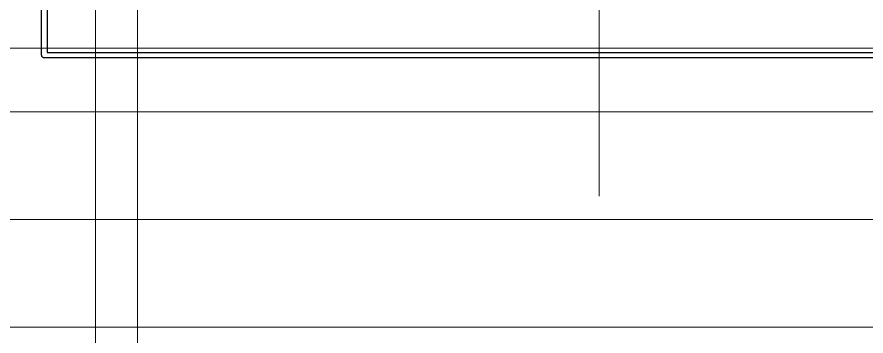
# Model space of a CAD drawing. Header units: millimetres. Extents: x 24 to 200, y 24 to 188.
# Drawn here: x 49.16 to 72.84, y 42.1 to 50.99 of the extents above; entities that cross this region are included whole.
import ezdxf

# ---------------------------------------------------------------- set-up
doc = ezdxf.new("R2010")
doc.units = ezdxf.units.MM
for name, color, linetype in [('0_底面', 51, 'Continuous'), ('1_PCB下', 5, 'Continuous'), ('2_Plate下', 3, 'Continuous'), ('3_SwitchPlate', 6, 'Continuous'), ('4_天板下', 40, 'Continuous'), ('5_左天板', 1, 'Continuous'), ('6_右天板', 230, 'Continuous'), ('7_PCBサンプル', 7, 'Continuous')]:
    doc.layers.add(name, color=color, linetype=linetype)
doc.layers.add('補助線', color=4, linetype='Continuous', lineweight=5, transparency=0.5)

# ---------------------------------------------------------------- blocks, each defined once
blk = doc.blocks.new('hhskb2-Edge.Cuts')
at = {"layer": '7_PCBサンプル'}
for p, q in [((36.825, -136.7), (36.825, -21.2)), ((36.975, -21.2), (36.975, -136.625)), ((36.975, -136.625), (156.025, -136.625)), ((36.8261, -136.706), (36.825, -136.7)), ((36.8261, -136.713), (36.8261, -136.706)), ((36.8284, -136.719), (36.8261, -136.713)), ((36.8295, -136.726), (36.8284, -136.719)), ((36.8328, -136.731), (36.8295, -136.726)), ((36.835, -136.737), (36.8328, -136.731)), ((36.8393, -136.743), (36.835, -136.737)), ((36.8425, -136.748), (36.8393, -136.743)), ((36.8476, -136.752), (36.8425, -136.748)), ((36.8518, -136.757), (36.8476, -136.752)), ((36.8575, -136.761), (36.8518, -136.757)), ((36.8625, -136.765), (36.8575, -136.761)), ((36.8687, -136.767), (36.8625, -136.765)), ((36.8743, -136.77), (36.8687, -136.767)), ((36.8808, -136.772), (36.8743, -136.77)), ((36.887, -136.774), (36.8808, -136.772)), ((36.8935, -136.774), (36.887, -136.774)), ((36.9, -136.775), (36.8935, -136.774)), ((156.1, -136.775), (36.9, -136.775))]:
    blk.add_line(p, q, dxfattribs=at)

msp = doc.modelspace()

# ---------------------------------------------------------------- linework, layer by layer
at = {"layer": '0_底面', "lineweight": 5, "transparency": 33554687}
msp.add_line((45.354, 42.35), (173.699, 42.35), dxfattribs=at)
at = {"layer": '1_PCB下', "lineweight": 5, "transparency": 33554687}
msp.add_lwpolyline([(42.355, 45.35), (42.355, 48.35), (48.355, 48.35), (170.699, 48.35), (170.699, 42.35), (45.354, 42.35, -0.414214)], format="xyb", close=True, dxfattribs=at)
at = {"layer": '2_Plate下', "lineweight": 5, "transparency": 33554687}
msp.add_lwpolyline([(42.355, 45.35), (42.355, 48.35), (48.355, 48.35), (170.699, 48.35), (170.699, 42.35), (45.354, 42.35, -0.414214)], format="xyb", close=True, dxfattribs=at)
at = {"layer": '3_SwitchPlate', "lineweight": 5, "transparency": 33554687}
msp.add_line((45.354, 42.35), (173.699, 42.35), dxfattribs=at)
at = {"layer": '4_天板下', "lineweight": 5, "transparency": 33554687}
msp.add_lwpolyline([(42.355, 45.35), (42.355, 48.35), (48.355, 48.35), (170.699, 48.35), (170.699, 42.35), (45.354, 42.35, -0.414214)], format="xyb", close=True, dxfattribs=at)
at = {"layer": '5_左天板', "lineweight": 5, "transparency": 33554687}
msp.add_line((45.354, 42.35), (173.699, 42.35), dxfattribs=at)
at = {"layer": '6_右天板', "lineweight": 5, "transparency": 33554687}
msp.add_line((45.354, 42.35), (173.699, 42.35), dxfattribs=at)
msp.add_lwpolyline([(110.525, 50.125), (52.525, 50.125), (52.525, 69.125), (52.525, 147.125), (168.525, 147.125), (168.525, 69.125), (121.025, 69.125), (121.025, 50.125), (100.025, 50.125)], dxfattribs=at)
at = {"layer": '補助線'}
for p, q in [((51.354, 187.173), (51.354, 28.589)), ((65.4, 69.882), (65.4, 46))]:
    msp.add_line(p, q, dxfattribs=at)
at = {"layer": '補助線', "lineweight": 5, "transparency": 33554687}
for p, q in [((52.525, 182.027), (52.525, 33.908)), ((28.169, 50.125), (179.621, 50.125)), ((31.521, 48.35), (179.702, 48.35)), ((31.521, 45.35), (179.702, 45.35)), ((31.521, 42.35), (179.702, 42.35))]:
    msp.add_line(p, q, dxfattribs=at)

# ---------------------------------------------------------------- block references
msp.add_blockref('hhskb2-Edge.Cuts', (13.025, 186.625))

doc.saveas('drawing.dxf')
